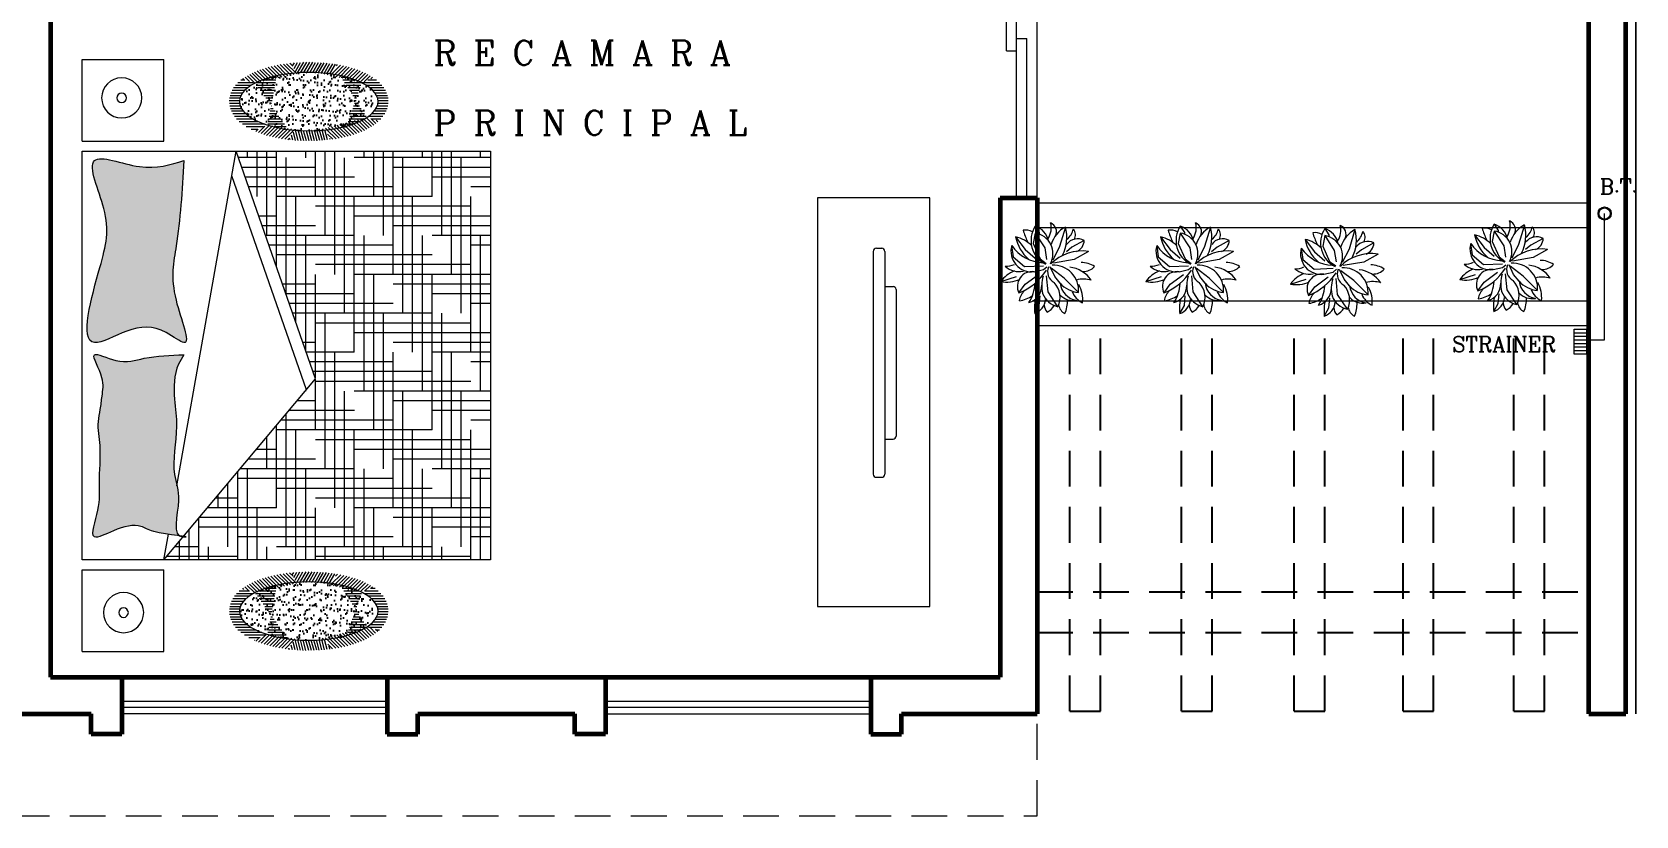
# Model space of a CAD drawing. Extents: x -111 to 1137, y -130 to 54.
# Drawn here: x 563.42 to 571.28, y -31.3 to -27.46 of the extents above; entities that cross this region are included whole.
import ezdxf

# ---------------------------------------------------------------- set-up
doc = ezdxf.new("R2010")
doc.units = 0
doc.linetypes.add('DASHED', pattern=[19.05, 12.7, -6.35])
doc.linetypes.add('DASHED2', pattern=[0.375, 0.25, -0.125])
doc.layers.get('0').update_dxf_attribs({"lineweight": 0})
for name, color, linetype, lineweight in [('ARBOLES', 94, 'Continuous', 5), ('HID', 20, 'Continuous', 0), ('Mobiliario', 1, 'Continuous', 13), ('muros', 5, 'Continuous', 60), ('MUROS BAJOS', 42, 'Continuous', 18), ('PROYECCION VOLADO', 32, 'Continuous', 13), ('VENTANAS', 4, 'Continuous', 9)]:
    doc.layers.add(name, color=color, linetype=linetype, lineweight=lineweight)
doc.layers.add('PERGOLAS', color=15, linetype='Continuous')
doc.layers.add('TEXTO', color=164, linetype='Continuous')
doc.styles.add('COMPLEX', font='complex.shx', dxfattribs={"height": 0.25})

# ---------------------------------------------------------------- blocks, each defined once
blk = doc.blocks.new('Arbp1')
at = {"color": 0}
for p, q in [((-0.34, 1.326), (0.008, 0.801)), ((0.318, 1.282), (0.286, 0.94)), ((0.482, 1.573), (0.318, 1.282)), ((-1.071, 0.819), (-0.568, 0.313)), ((0.008, 0.801), (0.058, 0.237)), ((1.039, 0.839), (0.818, 0.529)), ((-0.568, 0.313), (-0.1, -0.035)), ((-0.416, 0.497), (-0.226, 0.256)), ((-0.226, 0.256), (-0.062, -0.085)), ((0.166, 0.01), (0.05, -0.09)), ((0.501, 0.086), (0.166, 0.01)), ((0.818, 0.529), (0.343, 0.18)), ((1.685, 0.434), (1.128, 0.256)), ((-1.429, -0.63), (-0.916, -0.345)), ((-0.916, -0.345), (-0.188, -0.218)), ((-0.397, -0.807), (-0.157, -0.326)), ((0.128, -0.756), (0.065, -0.351)), ((0.293, -0.37), (0.075, -0.207)), ((0.843, -0.098), (0.172, -0.123)), ((0.533, -0.908), (0.293, -0.37)), ((0.824, -0.705), (0.463, -0.389)), ((1.242, -0.44), (0.843, -0.098)), ((1.299, -0.838), (1.242, -0.44)), ((-1.277, -1.022), (-0.84, -0.781)), ((-0.84, -0.781), (-0.65, -0.623)), ((-0.606, -1.496), (-0.397, -0.807)), ((0.463, -1.281), (0.128, -0.756)), ((0.463, -1.281), (0.533, -0.908)), ((1.16, -1.148), (0.824, -0.705)), ((0.318, -1.307), (0.318, -1.269)), ((0.463, -1.528), (0.318, -1.307))]:
    blk.add_line(p, q, dxfattribs=at)
for centre, radius, start, end in [((-0.152, 1.066), 1.068, 173.6145, 209.2154), ((-1.513, 0.539), 0.712, 21.303, 65.1296), ((0.475, 1.129), 1.155, 157.3939, 181.8645), ((-0.77, 1.209), 0.405, 6.5682, 63.7065), ((0.343, 0.994), 0.759, 154.1141, 223.5576), ((-0.512, 0.576), 0.769, 21.4667, 77.1074), ((0.265, 1.028), 0.54, 114.3119, 151.5503), ((-0.246, 1.259), 0.389, 2.0595, 42.0235), ((0.68, 1.021), 0.586, 109.7066, 174.946), ((0.858, 0.576), 0.629, 105.9729, 180.8659), ((-1.245, 1.392), 1.737, 349.6196, 5.9716), ((1.899, 0.409), 1.438, 147.5471, 176.2239), ((-0.189, 0.742), 0.885, 175.07, 273.3834), ((-1.15, -0.169), 0.991, 42.2277, 85.4292), ((-0.894, 0.451), 0.662, 44.4847, 99.0338), ((-1.118, 0.407), 0.708, 7.2938, 80.2697), ((1.819, -1.099), 2.089, 111.9097, 147.1184), ((-0.888, 0.597), 1.123, 341.7639, 13.4383), ((0.574, 0.603), 0.522, 262.0401, 26.8802), ((1.162, 0.111), 1.015, 97.6537, 126.4923), ((0.433, 1.199), 0.6, 312.3754, 352.118), ((-1.244, -0.461), 0.54, 88.1586, 137.8273), ((-1.251, 1.242), 0.895, 252.2478, 286.3777), ((-0.633, 1), 1.08, 214.4537, 263.3463), ((-0.416, 0.084), 0.44, 337.0586, 61.7462), ((0.593, -0.641), 0.732, 344.3826, 97.204), ((1.033, -0.643), 0.726, 47.1984, 102.0961), ((1.467, -0.642), 1.097, 78.5401, 114.3708), ((0.762, 1.126), 1.154, 292.5208, 323.1202), ((-1.148, 0.671), 0.915, 237.2203, 269.0906), ((-1.192, 0.909), 1.557, 261.2416, 315.0942), ((0.727, -1.126), 1.384, 152.9279, 195.5125), ((0.572, -0.552), 0.737, 151.2618, 261.515), ((-0.324, -1.019), 0.938, 327.0953, 63.0889), ((0.133, -1.651), 1.421, 34.8925, 87.8945), ((-0.234, -1.432), 1.423, 11.5068, 49.0692), ((1.47, -0.676), 0.568, 84.2671, 117.929), ((-0.842, -1.035), 0.435, 111.0384, 178.238), ((-1.046, -0.583), 0.496, 242.2497, 322.8041), ((-0.657, -1.226), 0.308, 147.3149, 220.5722), ((-0.142, -1.619), 0.772, 132.9991, 165.6347), ((-1.151, -0.532), 1.108, 299.4481, 341.5272), ((0.549, -1.461), 0.655, 145.6723, 196.0449), ((0.694, -0.843), 0.723, 192.7836, 251.4109), ((1.43, 0.027), 1.206, 225.4102, 257.0209), ((-1.97, -2.268), 2.997, 17.1765, 25.4965), ((0.052, -1.326), 0.343, 154.7951, 247.1735), ((0.808, -0.898), 0.492, 240.3475, 280.0283)]:
    blk.add_arc(centre, radius, start, end, dxfattribs=at)
blk = doc.blocks.new('TAPETE')
at = {"lineweight": 0}
h = blk.add_hatch(dxfattribs=at)
h.set_pattern_fill('LINE', color=87, scale=0.004, angle=135, style=0)
h.set_pattern_definition([(135, (498.307658, 1862.890377), (-0.00898025612, -0.00898025612), [])])
edge = h.paths.add_edge_path()
edge.add_ellipse((1084.0751, 1386.5796), major_axis=(-0.3396, 0), ratio=0.420515, start_angle=288.6696, end_angle=320.03481, ccw=False)
edge.add_line((1083.9664, 1386.7149), (1083.9368, 1386.7608))
edge.add_spline(control_points=[(1083.9368, 1386.7608), (1083.8668, 1386.7488), (1083.8048, 1386.7279), (1083.7587, 1386.6964)], knot_values=[5.104607, 5.104607, 5.104607, 5.104607, 5.727214, 5.727214, 5.727214, 5.727214], degree=3, periodic=0)
edge.add_line((1083.7587, 1386.6964), (1083.8148, 1386.6713))
h = blk.add_hatch(dxfattribs=at)
h.set_pattern_fill('LINE', color=87, scale=0.004, angle=120, style=0)
h.set_pattern_definition([(120, (498.307658, 1862.890377), (-0.01099852263, -0.00635), [])])
edge = h.paths.add_edge_path()
edge.add_ellipse((1084.0751, 1386.5796), major_axis=(-0.3396, 0), ratio=0.420515, start_angle=259.58896, end_angle=288.6696, ccw=False)
edge.add_line((1084.1365, 1386.7201), (1084.1611, 1386.7679))
edge.add_spline(control_points=[(1084.1611, 1386.7679), (1084.0919, 1386.775), (1084.0186, 1386.7735), (1083.9464, 1386.7625), (1083.9416, 1386.7617), (1083.9368, 1386.7608)], knot_values=[4.471411, 4.471411, 4.471411, 4.471411, 5.06188, 5.06188, 5.104607, 5.104607, 5.104607, 5.104607], degree=3, periodic=0)
edge.add_line((1083.9368, 1386.7608), (1083.9664, 1386.7149))
h = blk.add_hatch(dxfattribs=at)
h.set_pattern_fill('LINE', color=87, scale=0.004, angle=45, style=0)
h.set_pattern_definition([(45, (498.307658, 1862.890377), (-0.00898025612, 0.00898025612), [])])
edge = h.paths.add_edge_path()
edge.add_ellipse((1084.0751, 1386.5796), major_axis=(-0.3396, 0), ratio=0.420515, start_angle=218.9659, end_angle=259.58896, ccw=False)
edge.add_line((1084.3392, 1386.6694), (1084.4024, 1386.6887))
edge.add_spline(control_points=[(1084.4024, 1386.6887), (1084.4023, 1386.6887), (1084.4023, 1386.6888), (1084.3746, 1386.7097), (1084.3405, 1386.7261), (1084.2595, 1386.7531), (1084.2113, 1386.7627), (1084.1611, 1386.7679)], knot_values=[3.647727, 3.647727, 3.647727, 3.647727, 3.648778, 3.648778, 4.04298, 4.04298, 4.471411, 4.471411, 4.471411, 4.471411], degree=3, periodic=0)
edge.add_line((1084.1611, 1386.7679), (1084.1365, 1386.7201))
h = blk.add_hatch(dxfattribs=at)
h.set_pattern_fill('LINE', color=87, scale=0.004, style=0)
h.set_pattern_definition([(360, (498.307658, 1862.890377), (3e-18, 0.0127), [])])
edge = h.paths.add_edge_path()
edge.add_spline(control_points=[(1084.3421, 1386.4357), (1084.3847, 1386.4545), (1084.4198, 1386.4784), (1084.4615, 1386.5392), (1084.4697, 1386.5758), (1084.452, 1386.6415), (1084.4299, 1386.6678), (1084.4024, 1386.6887)], knot_values=[2.383683, 2.383683, 2.383683, 2.383683, 2.860374, 2.860374, 3.254576, 3.254576, 3.647727, 3.647727, 3.647727, 3.647727], degree=3, periodic=0)
edge.add_line((1084.4024, 1386.6887), (1084.3392, 1386.6694))
edge.add_ellipse((1084.0751, 1386.5796), major_axis=(-0.3396, 0), ratio=0.420515, start_angle=126.48714, end_angle=218.9659, ccw=False)
edge.add_line((1084.2771, 1386.4648), (1084.3421, 1386.4357))
edge = h.paths.add_edge_path()
edge.add_spline(control_points=[(1083.7587, 1386.6964), (1083.7529, 1386.6925), (1083.7475, 1386.6885), (1083.7098, 1386.658), (1083.6855, 1386.6214), (1083.6855, 1386.5796), (1083.6855, 1386.5499), (1083.6982, 1386.5218), (1083.7213, 1386.4943), (1083.7263, 1386.4891), (1083.7315, 1386.4842)], knot_values=[5.727214, 5.727214, 5.727214, 5.727214, 5.804382, 5.804382, 6.283185, 6.283185, 6.283185, 6.623609, 6.623609, 6.707356, 6.707356, 6.707356, 6.707356], degree=3, periodic=0)
edge.add_line((1083.7315, 1386.4842), (1083.79, 1386.502))
edge.add_ellipse((1084.0751, 1386.5796), major_axis=(-0.3396, 0), ratio=0.420515, start_angle=320.03481, end_angle=392.89738, ccw=False)
edge.add_line((1083.8148, 1386.6713), (1083.7587, 1386.6964))
at = {"lineweight": 25}
h = blk.add_hatch(dxfattribs=at)
h.set_pattern_fill('AR-SAND', color=55, scale=0.001, angle=-180, style=0)
h.set_pattern_definition([(217.5, (1560.375554, 1972.543502), (0.0016000313, -0.0489413237), [0, -0.038608, 0, -0.04318, 0, -0.041275]), (187.5, (1560.375554, 1972.5435), (-0.0449523283, -0.07168251), [0, -0.020828, 0, -0.034798, 0, -0.013335]), (147.5, (1560.406796, 1972.5435), (-0.079099237, -0.0001437185), [0, -0.0127, 0, -0.04572, 0, -0.05969]), (137.5, (1560.406796, 1972.5435), (-0.076355645, -0.0222929323), [0, -0.00635, 0, -0.029972, 0, -0.03429])])
edge = h.paths.add_edge_path()
edge.add_ellipse((1084.0751, 1386.5796), major_axis=(-0.3396, 0), ratio=0.420515, start_angle=22.68935, end_angle=337.31065)
edge.add_line((1083.7618, 1386.6347), (1083.7618, 1386.5245))
at = {"lineweight": 0}
h = blk.add_hatch(dxfattribs=at)
h.set_pattern_fill('LINE', color=87, scale=0.004, angle=225, style=0)
h.set_pattern_definition([(225, (498.307658, 1862.890377), (0.00898025612, -0.00898025612), [])])
edge = h.paths.add_edge_path()
edge.add_spline(control_points=[(1083.7315, 1386.4842), (1083.7476, 1386.4692), (1083.7667, 1386.4565), (1083.8376, 1386.4197), (1083.9005, 1386.4023), (1083.9686, 1386.3935)], knot_values=[0.424171, 0.424171, 0.424171, 0.424171, 0.680848, 0.680848, 1.271069, 1.271069, 1.271069, 1.271069], degree=3, periodic=0)
edge.add_line((1083.9686, 1386.3935), (1083.993, 1386.441))
edge.add_ellipse((1084.0751, 1386.5796), major_axis=(-0.3396, 0), ratio=0.420515, start_angle=32.89738, end_angle=76.00771, ccw=False)
edge.add_line((1083.79, 1386.502), (1083.7315, 1386.4842))
h = blk.add_hatch(dxfattribs=at)
h.set_pattern_fill('LINE', color=87, scale=0.004, angle=255, style=0)
h.set_pattern_definition([(255, (498.307658, 1862.890377), (0.012267258, -0.00328700187), [])])
edge = h.paths.add_edge_path()
edge.add_spline(control_points=[(1083.9686, 1386.3935), (1083.9968, 1386.3899), (1084.0259, 1386.3877), (1084.0954, 1386.3861), (1084.1357, 1386.388), (1084.1745, 1386.3927)], knot_values=[1.271069, 1.271069, 1.271069, 1.271069, 1.515804, 1.515804, 1.849812, 1.849812, 1.849812, 1.849812], degree=3, periodic=0)
edge.add_line((1084.1745, 1386.3927), (1084.1441, 1386.4398))
edge.add_ellipse((1084.0751, 1386.5796), major_axis=(-0.3396, 0), ratio=0.420515, start_angle=76.00771, end_angle=101.70887, ccw=False)
edge.add_line((1083.993, 1386.441), (1083.9686, 1386.3935))
h = blk.add_hatch(dxfattribs=at)
h.set_pattern_fill('LINE', color=87, scale=0.004, angle=-45, style=0)
h.set_pattern_definition([(315, (498.307658, 1862.890377), (0.00898025612, 0.00898025612), [])])
edge = h.paths.add_edge_path()
edge.add_spline(control_points=[(1084.1745, 1386.3927), (1084.2326, 1386.3997), (1084.2874, 1386.4129), (1084.3362, 1386.4332), (1084.3392, 1386.4344), (1084.3421, 1386.4357)], knot_values=[1.849812, 1.849812, 1.849812, 1.849812, 2.35076, 2.35076, 2.383683, 2.383683, 2.383683, 2.383683], degree=3, periodic=0)
edge.add_line((1084.3421, 1386.4357), (1084.2771, 1386.4648))
edge.add_ellipse((1084.0751, 1386.5796), major_axis=(-0.3396, 0), ratio=0.420515, start_angle=101.70887, end_angle=126.48714, ccw=False)
edge.add_line((1084.1441, 1386.4398), (1084.1745, 1386.3927))
at = {"color": 87, "lineweight": 0}
blk.add_ellipse((1084.0751, 1386.5796), major_axis=(-0.3396, 0), ratio=0.420515, dxfattribs=at)
blk = doc.blocks.new('CAMA KING SIZE')
at = {"lineweight": 0}
h = blk.add_hatch(dxfattribs=at)
h.set_pattern_fill('HOUND', color=87, scale=0.03, style=0)
h.set_pattern_definition([(360, (646.581674, 824.79381), (0.1905, 0.047625), [0.762, -0.381]), (90, (646.581674, 824.79381), (-0.047625, -0.1905), [0.762, -0.381])])
edge = h.paths.add_edge_path()
edge.add_line((1125.1141, 1403.4908), (1123.8686, 1403.4908))
edge.add_line((1123.8686, 1403.4908), (1123.8686, 1401.4908))
edge.add_line((1123.8686, 1401.4908), (1125.4686, 1401.4908))
edge.add_line((1125.4686, 1401.4908), (1125.3745, 1401.6028))
edge.add_spline(control_points=[(1125.3745, 1401.6028), (1125.373, 1401.6027), (1125.3543, 1401.603), (1125.3581, 1401.604), (1125.372, 1401.6057)], knot_values=[1.746386, 1.746386, 1.746386, 1.746386, 1.750876, 1.799941, 1.799941, 1.799941, 1.799941], degree=3, periodic=0)
edge.add_line((1125.372, 1401.6057), (1124.7247, 1402.3761))
edge.add_line((1124.7247, 1402.3761), (1125.1141, 1403.4908))
at = {"lineweight": 5}
h = blk.add_hatch(dxfattribs=at)
h.set_pattern_fill('AR-SAND', color=55, scale=0.001, style=0)
h.set_pattern_definition([(37.5, (646.581674, 824.79381), (-0.0016000313, 0.0489413237), [0, -0.038608, 0, -0.04318, 0, -0.041275]), (7.5, (646.581674, 824.79381), (0.0449523283, 0.07168251), [0, -0.020828, 0, -0.034798, 0, -0.013335]), (327.5, (646.55043, 824.79381), (0.079099237, 0.0001437185), [0, -0.0127, 0, -0.04572, 0, -0.05969]), (317.5, (646.55043, 824.79381), (0.076355645, 0.0222929323), [0, -0.00635, 0, -0.029972, 0, -0.03429])])
edge = h.paths.add_edge_path()
edge.add_spline(control_points=[(1125.37, 1403.445), (1125.4368, 1403.4243), (1125.5706, 1403.3828), (1125.8916, 1403.5219), (1125.7202, 1403.159), (1125.7723, 1402.9464), (1125.915, 1402.4651), (1125.6346, 1402.6321), (1125.4927, 1402.6404), (1125.3105, 1402.4939), (1125.4511, 1402.8201), (1125.3938, 1403.0599), (1125.379, 1403.2989), (1125.37, 1403.445)], knot_values=[0, 0, 0, 0, 0.220687, 0.442647, 0.68209, 0.971844, 1.340039, 1.508151, 1.701467, 1.801496, 2.012435, 2.278945, 2.698146, 2.698146, 2.698146, 2.698146], degree=3, periodic=0)
edge = h.paths.add_edge_path()
edge.add_spline(control_points=[(1125.37, 1402.4941), (1125.4367, 1402.492), (1125.5516, 1402.4884), (1125.6807, 1402.441), (1125.8538, 1402.5344), (1125.7568, 1402.3833), (1125.771, 1402.3006), (1125.7789, 1402.2279), (1125.7964, 1402.1482), (1125.772, 1402.0289), (1125.79, 1401.8771), (1125.777, 1401.7483), (1125.8481, 1401.5648), (1125.6964, 1401.6474), (1125.5949, 1401.6697), (1125.528, 1401.6245), (1125.4284, 1401.6124), (1125.3933, 1401.6083), (1125.4262, 1401.6308), (1125.3763, 1401.789), (1125.4389, 1401.934), (1125.3953, 1402.1117), (1125.4207, 1402.2875), (1125.4204, 1402.4154), (1125.3796, 1402.4792), (1125.37, 1402.4941)], knot_values=[0, 0, 0, 0, 0.195195, 0.335909, 0.443563, 0.56196, 0.651511, 0.718345, 0.777732, 0.894883, 1.078786, 1.212731, 1.34355, 1.440765, 1.577784, 1.644712, 1.726678, 1.726678, 1.726678, 1.883288, 2.010959, 2.247151, 2.380969, 2.553753, 2.606509, 2.606509, 2.606509, 2.606509], degree=3, periodic=0)
for p, q in [((1125.8686, 1403.9408), (1125.4686, 1403.9408)), ((1125.4686, 1403.5408), (1125.4686, 1403.9408)), ((1125.8686, 1403.5408), (1125.8686, 1403.9408)), ((1125.8686, 1403.4908), (1123.8686, 1403.4908)), ((1123.8686, 1403.4908), (1123.8686, 1401.4908)), ((1124.7247, 1402.3761), (1125.1141, 1403.4908)), ((1125.4045, 1401.8523), (1125.1141, 1403.4908)), ((1125.8686, 1403.5408), (1125.4686, 1403.5408)), ((1125.8686, 1401.4908), (1125.8686, 1403.4908)), ((1124.7696, 1402.3227), (1125.1355, 1403.3701)), ((1125.4686, 1401.4908), (1124.7247, 1402.3761)), ((1125.4686, 1401.4908), (1125.4465, 1401.6151)), ((1123.8686, 1401.4908), (1125.8686, 1401.4908)), ((1125.4686, 1401.0408), (1125.4686, 1401.4408)), ((1125.8686, 1401.4408), (1125.4686, 1401.4408)), ((1125.8686, 1401.0408), (1125.8686, 1401.4408)), ((1125.8686, 1401.0408), (1125.4686, 1401.0408))]:
    blk.add_line(p, q, dxfattribs=at)
for centre, radius in [((1125.6753, 1403.7521), 0.0984), ((1125.6753, 1403.7521), 0.0234), ((1125.666, 1401.2316), 0.0984), ((1125.666, 1401.2316), 0.0234)]:
    blk.add_circle(centre, radius, dxfattribs=at)
for points in [[(1125.37, 1403.445), (1125.5887, 1403.4157), (1125.8088, 1403.445), (1125.7627, 1403.21), (1125.7824, 1402.9209), (1125.8088, 1402.5536), (1125.6503, 1402.6098), (1125.4571, 1402.6028), (1125.37, 1402.5536), (1125.4089, 1402.761), (1125.408, 1403.0275), (1125.37, 1403.445)], [(1125.37, 1402.4941), (1125.5644, 1402.4769), (1125.7048, 1402.4663), (1125.8088, 1402.4941), (1125.7722, 1402.3815), (1125.7714, 1402.2919), (1125.7804, 1402.2257), (1125.7895, 1402.167), (1125.7815, 1402.0501), (1125.7846, 1401.8663), (1125.7922, 1401.7325), (1125.8088, 1401.6028), (1125.7161, 1401.6322), (1125.5808, 1401.6535), (1125.5184, 1401.6292), (1125.37, 1401.6028), (1125.3745, 1401.6028), (1125.3967, 1401.7812), (1125.4165, 1401.9073), (1125.4066, 1402.1433), (1125.4161, 1402.2768), (1125.3964, 1402.4484), (1125.37, 1402.4941)]]:
    blk.add_spline(points, degree=3, dxfattribs=at)
for p in [(40.6835, 17.1543), (40.6835, 14.6594)]:
    blk.add_blockref('TAPETE', p)
blk = doc.blocks.new('A$C1D5E4422')
at = {"color": 142}
for centre, radius in [((0.0324, 0.0324), 0.0324), ((0.032, 0.0324), 0.0276)]:
    blk.add_circle(centre, radius, dxfattribs=at)

msp = doc.modelspace()

# ---------------------------------------------------------------- linework, layer by layer
at = {"color": 253}
msp.add_line((568.344, -28.2707), (568.344, -26.7707), dxfattribs=at)
msp.add_lwpolyline([(567.8183, -28.2719), (567.2683, -28.2719), (567.2683, -30.2719), (567.8183, -30.2719)], close=True, dxfattribs=at)
at = {"layer": 'HID', "color": 142, "linetype": 'DASHED'}
for p, q in [((571.1257, -28.9665), (571.1257, -28.3481)), ((570.9762, -28.9142), (571.0369, -28.9142)), ((570.9762, -28.9317), (571.0369, -28.9317)), ((570.9762, -28.9491), (571.0369, -28.9491)), ((570.9762, -28.9665), (571.0369, -28.9665)), ((570.9762, -28.984), (571.0369, -28.984)), ((570.9762, -29.0014), (571.0369, -29.0014)), ((571.0369, -28.9665), (571.1257, -28.9665)), ((570.9762, -29.0188), (571.0369, -29.0188))]:
    msp.add_line(p, q, dxfattribs=at)
msp.add_lwpolyline([(570.9762, -28.9142), (571.0369, -28.9142), (571.0369, -29.0362), (570.9762, -29.0362)], close=True, dxfattribs=at)
at = {"layer": 'Mobiliario', "color": 253, "linetype": 'Continuous'}
for p, q in [((567.5565, -28.5183), (567.5827, -28.5183)), ((567.5416, -28.5333), (567.5416, -29.6246)), ((567.5976, -28.5333), (567.5976, -29.6246)), ((567.5976, -28.7052), (567.6387, -28.7052)), ((567.6537, -28.7201), (567.6537, -29.4377)), ((567.5976, -29.4527), (567.6387, -29.4527)), ((567.5565, -29.6395), (567.5827, -29.6395))]:
    msp.add_line(p, q, dxfattribs=at)
for centre, start, end in [((567.5565, -28.5333), 90, 180), ((567.5827, -28.5333), 360, 90), ((567.6387, -28.7201), 360, 90), ((567.6387, -29.4377), 270, 360), ((567.5565, -29.6246), 180, 270), ((567.5827, -29.6246), 270, 360)]:
    msp.add_arc(centre, 0.0149, start, end, dxfattribs=at)
at = {"layer": 'muros', "color": 253, "lineweight": 0}
for p, q in [((571.279, -30.7977), (571.279, -15.7977)), ((571.279, -15.7977), (571.279, -30.7977))]:
    msp.add_line(p, q, dxfattribs=at)
at = {"layer": 'muros', "color": 253}
for p, q in [((571.229, -30.7977), (571.229, -15.8477)), ((571.049, -30.7977), (571.049, -26.1077)), ((563.509, -26.7049), (563.509, -30.6177)), ((568.164, -28.2707), (568.164, -30.6177)), ((568.164, -28.2707), (568.344, -28.2707)), ((568.344, -28.2707), (568.344, -30.7977)), ((563.509, -30.6177), (563.659, -30.6177)), ((563.659, -30.6177), (565.159, -30.6177)), ((563.859, -30.6177), (563.859, -30.8977)), ((565.159, -30.6177), (568.164, -30.6177)), ((565.159, -30.6177), (565.159, -30.8977)), ((566.229, -30.6177), (566.229, -30.8977)), ((567.529, -30.6177), (567.529, -30.8977)), ((563.329, -30.7977), (563.709, -30.7977)), ((563.709, -30.8977), (563.709, -30.7977)), ((565.309, -30.7977), (566.079, -30.7977)), ((565.309, -30.8977), (565.309, -30.7977)), ((566.079, -30.8977), (566.079, -30.7977)), ((567.679, -30.7977), (568.344, -30.7977)), ((567.679, -30.8977), (567.679, -30.7977)), ((571.049, -30.7977), (571.229, -30.7977)), ((563.859, -30.8977), (563.709, -30.8977)), ((565.159, -30.8977), (565.309, -30.8977)), ((566.229, -30.8977), (566.079, -30.8977)), ((567.529, -30.8977), (567.679, -30.8977))]:
    msp.add_line(p, q, dxfattribs=at)
at = {"layer": 'MUROS BAJOS', "color": 253}
for p, q in [((571.049, -28.2977), (568.344, -28.2977)), ((571.049, -28.4177), (568.3303, -28.4177)), ((568.3338, -28.7777), (568.3205, -28.7777)), ((571.049, -28.7777), (568.344, -28.7777)), ((571.049, -28.8977), (568.344, -28.8977))]:
    msp.add_line(p, q, dxfattribs=at)
at = {"layer": 'PERGOLAS', "color": 253, "linetype": 'DASHED2', "ltscale": 0.7}
for p, q in [((568.5043, -30.7851), (568.5043, -28.8977)), ((568.6543, -30.7851), (568.6543, -28.8977)), ((569.0524, -30.7851), (569.0524, -28.8977)), ((569.2024, -30.7851), (569.2024, -28.8977)), ((569.6037, -30.7851), (569.6037, -28.8977)), ((569.7537, -30.7851), (569.7537, -28.8977)), ((570.1377, -30.7851), (570.1377, -28.8977)), ((570.2877, -30.7851), (570.2877, -28.8977)), ((570.6808, -30.7851), (570.6808, -28.8977)), ((570.8308, -30.7851), (570.8308, -28.8977)), ((568.344, -30.2002), (571.049, -30.2002)), ((568.344, -30.4002), (571.049, -30.4002)), ((568.5043, -30.7851), (568.6543, -30.7851)), ((569.0524, -30.7851), (569.2024, -30.7851)), ((569.6037, -30.7851), (569.7537, -30.7851)), ((570.1377, -30.7851), (570.2877, -30.7851)), ((570.6808, -30.7851), (570.8308, -30.7851))]:
    msp.add_line(p, q, dxfattribs=at)
at = {"layer": 'PROYECCION VOLADO', "color": 253, "linetype": 'DASHED2', "ltscale": 0.7}
for p, q in [((568.344, -31.2977), (568.344, -30.7977)), ((563.329, -31.2977), (568.344, -31.2977))]:
    msp.add_line(p, q, dxfattribs=at)
at = {"layer": 'VENTANAS', "color": 253}
for p, q in [((568.194, -27.5507), (568.194, -26.7707)), ((568.244, -28.2707), (568.244, -26.7707)), ((568.244, -27.4907), (568.294, -27.4907)), ((568.294, -28.2707), (568.294, -27.4907)), ((568.194, -27.5507), (568.244, -27.5507)), ((565.159, -30.7377), (563.859, -30.7377)), ((565.159, -30.7677), (563.859, -30.7677)), ((565.159, -30.7977), (563.859, -30.7977)), ((567.529, -30.7377), (566.229, -30.7377)), ((567.529, -30.7677), (566.229, -30.7677)), ((566.229, -30.7977), (567.529, -30.7977)), ((567.679, -30.7977), (567.729, -30.7977))]:
    msp.add_line(p, q, dxfattribs=at)

# ---------------------------------------------------------------- block references
at = {"color": 253, "xscale": -1}
msp.add_blockref('CAMA KING SIZE', (1689.5335, -1431.5339), dxfattribs=at)
at = {"color": 142}
msp.add_blockref('A$C1D5E4422', (571.0933, -28.3805), dxfattribs=at)
at = {"layer": 'ARBOLES', "color": 253, "xscale": 0.1382062500017582, "yscale": 0.1382062500017582, "zscale": 0.1382062500017582, "rotation": 179.9999999995287}
for p in [(568.3992, -28.621), (569.1099, -28.621), (569.8184, -28.6334), (570.6486, -28.6111)]:
    msp.add_blockref('Arbp1', p, dxfattribs=at)

# ---------------------------------------------------------------- texts
at = {"layer": 'TEXTO', "color": 253, "linetype": 'Continuous', "lineweight": 20, "ltscale": 0.3, "style": 'COMPLEX'}
for s, p in [('R E C A M A R A', (565.3862, -27.6216)), ('P R I N C I P A L', (565.3862, -27.9638))]:
    msp.add_text(s, height=0.120181, dxfattribs=at).set_placement(p)
at = {"layer": 'TEXTO', "color": 5, "linetype": 'Continuous', "lineweight": 20, "ltscale": 0.3, "style": 'COMPLEX'}
for s, p in [('B.T.', (571.102, -28.2538)), ('STRAINER', (570.379, -29.0254))]:
    msp.add_text(s, height=0.07498, dxfattribs=at).set_placement(p)

doc.saveas('drawing.dxf')
